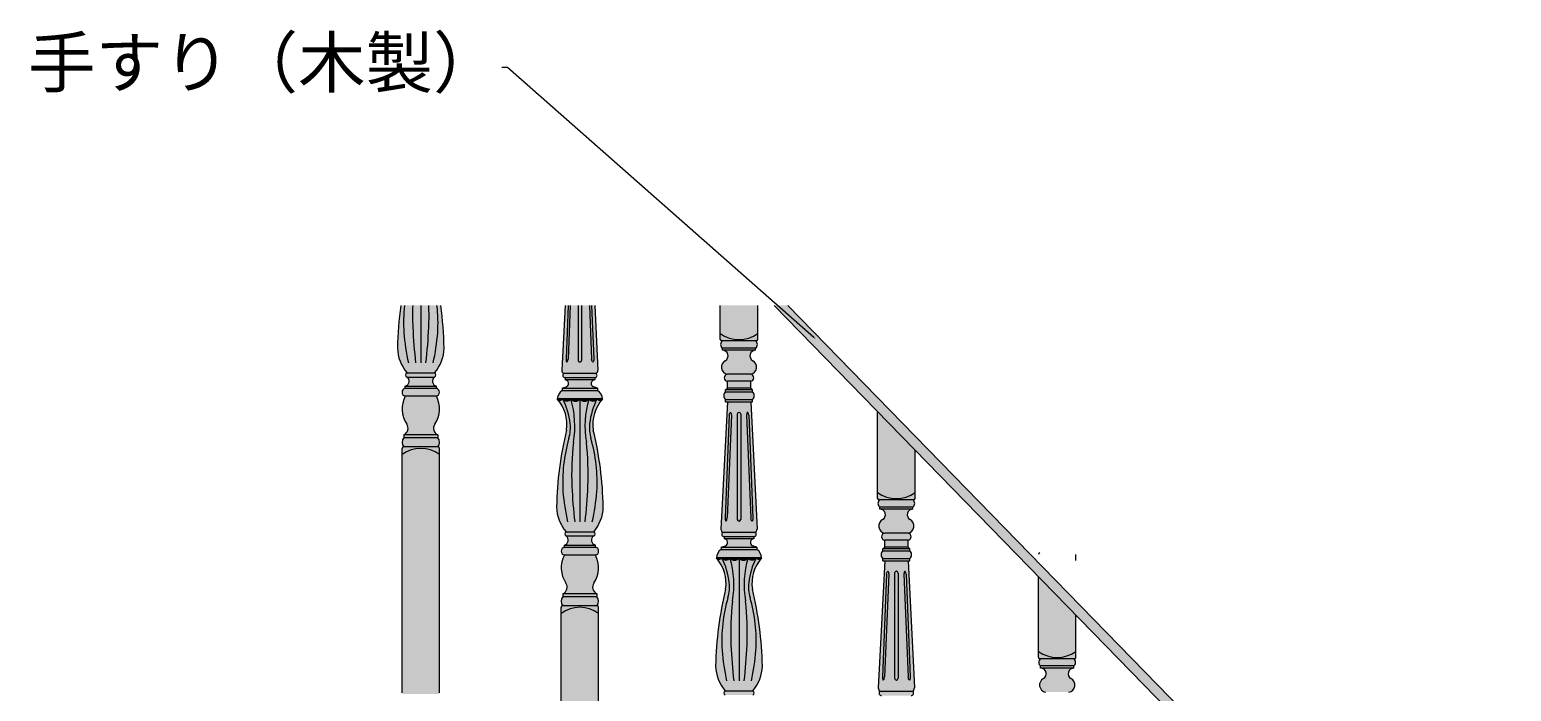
# Model space of a CAD drawing. Header units: millimetres. Extents: x -63086 to 83971, y -129912 to 13382.
# Drawn here: x 16565 to 18660, y -128108 to -127172 of the extents above; entities that cross this region are included whole.
import ezdxf
from ezdxf import colors
from ezdxf.entities.mleader import LeaderData, LeaderLine
from ezdxf.math import Vec2, Vec3

# ---------------------------------------------------------------- set-up
doc = ezdxf.new("R2010")
doc.units = ezdxf.units.MM
doc.layers.add('展開建具用', color=250, linetype='Continuous', lineweight=9)
doc.layers.add('文字', color=7, linetype='Continuous')
doc.styles.get("Standard").update_dxf_attribs({"font": 'MS Mincho.ttf'})

msp = doc.modelspace()

# ---------------------------------------------------------------- hatches: boundary and pattern name
at = {"layer": '展開建具用', "ltscale": 10, "true_color": 0xe9a353, "transparency": 33554687}
h = msp.add_hatch(color=33, dxfattribs=at)
h.dxf.hatch_style = 1
edge = h.paths.add_edge_path()
edge.add_line((17356.6338, -127562.0211), (17345.5835, -127562.0211))
edge.add_line((17345.5835, -127562.0211), (17345.5835, -127639.8123))
edge.add_arc((17343.0835, -127639.8123), 2.5, -180, 0, ccw=False)
edge.add_line((17340.5835, -127639.8123), (17340.5835, -127562.0211))
edge.add_line((17340.5835, -127562.0211), (17329.5332, -127562.0211))
edge.add_line((17329.5332, -127562.0211), (17326.4512, -127637.8379))
edge.add_ellipse((17325.0731, -127636.1193), major_axis=(0.4614, 6.1685), ratio=0.251565095, start_angle=105.9322797, end_angle=254.904398, ccw=False)
edge.add_line((17323.4543, -127637.701), (17326.5308, -127562.0211))
edge.add_line((17326.5308, -127562.0211), (17322.1661, -127562.0211))
edge.add_line((17322.1661, -127562.0211), (17317.6122, -127653.4706))
edge.add_arc((17322.6945, -127653.928), 5.1028, 174.857394, 239.2244543)
edge.add_line((17320.0835, -127658.3123), (17366.0835, -127658.3123))
edge.add_arc((17363.4725, -127653.928), 5.1028, 300.7755457, 365.142606)
edge.add_line((17368.5548, -127653.4706), (17364.0009, -127562.0211))
edge.add_line((17364.0009, -127562.0211), (17359.6362, -127562.0211))
edge.add_line((17359.6362, -127562.0211), (17362.7127, -127637.701))
edge.add_ellipse((17361.0939, -127636.1193), major_axis=(-0.4614, 6.1685), ratio=0.251565095, start_angle=105.095602, end_angle=254.0677203, ccw=False)
edge.add_line((17359.7158, -127637.8379), (17356.6338, -127562.0211))
h.paths.add_polyline_path([(17089.8572, -127562.0211, 0.030544715), (17085.0835, -127622.3123, 0.176543359), (17098.5835, -127657.3123), (17137.5835, -127657.3123, 0.176543359), (17151.0835, -127622.3123, 0.030544715), (17146.3098, -127562.0211)])
h.paths.add_polyline_path([(17594.5835, -127562.0211), (17541.5835, -127562.0211), (17541.5835, -127601.7984, 0.321280105), (17594.5835, -127601.7984)])
h = msp.add_hatch(color=33, dxfattribs=at)
h.dxf.hatch_style = 1
edge = h.paths.add_edge_path()
edge.add_line((17329.5332, -127562.0211), (17326.5308, -127562.0211))
edge.add_line((17326.5308, -127562.0211), (17323.4543, -127637.701))
edge.add_ellipse((17325.0731, -127636.1193), major_axis=(0.4614, 6.1685), ratio=0.251565095, start_angle=105.9322797, end_angle=254.904398)
edge.add_line((17326.4512, -127637.8379), (17329.5332, -127562.0211))
h.paths.add_polyline_path([(17345.5835, -127562.0211), (17340.5835, -127562.0211), (17340.5835, -127639.8123, 1), (17345.5835, -127639.8123)])
edge = h.paths.add_edge_path()
edge.add_line((17359.6362, -127562.0211), (17356.6338, -127562.0211))
edge.add_line((17356.6338, -127562.0211), (17359.7158, -127637.8379))
edge.add_ellipse((17361.0939, -127636.1193), major_axis=(-0.4614, 6.1685), ratio=0.251565095, start_angle=105.095602, end_angle=254.0677203)
edge.add_line((17362.7127, -127637.701), (17359.6362, -127562.0211))
at = {"layer": '展開建具用', "ltscale": 10, "true_color": 0xeeb97c, "transparency": 33554687}
h = msp.add_hatch(color=31, dxfattribs=at)
h.dxf.hatch_style = 1
h.paths.add_polyline_path([(17637.3561, -127562.0211), (17617.8818, -127562.0211), (18660.3327, -128632.6084), (18660.3327, -128612.6084)])
at = {"layer": '展開建具用', "ltscale": 10, "true_color": 0xe9a353, "transparency": 33554687}
h = msp.add_hatch(color=33, dxfattribs=at)
h.dxf.hatch_style = 1
h.paths.add_polyline_path([(17594.5835, -127610.3123), (17594.5835, -127601.7984, -0.321280105), (17541.5835, -127601.7984), (17541.5835, -127610.3123, 0.414213562), (17543.5835, -127612.3123), (17544.5835, -127612.3123), (17591.5835, -127612.3123), (17592.5835, -127612.3123, 0.414213562)])
h = msp.add_hatch(color=33, dxfattribs=at)
h.dxf.hatch_style = 1
h.paths.add_polyline_path([(17591.5835, -127612.3123), (17544.5835, -127612.3123, 0.498847435), (17544.5835, -127622.3123), (17591.5835, -127622.3123, 0.498847435)])
h = msp.add_hatch(color=33, dxfattribs=at)
h.dxf.hatch_style = 1
h.paths.add_polyline_path([(17587.5083, -127640.2117, -0.757752034), (17591.5835, -127625.3123), (17544.5835, -127625.3123, -0.757752034), (17548.6587, -127640.2117, 0.719765596), (17551.5835, -127659.3123), (17584.5835, -127659.3123, 0.719765596)])
h = msp.add_hatch(color=33, dxfattribs=at)
h.dxf.hatch_style = 1
h.paths.add_polyline_path([(17591.5835, -127622.3123), (17544.5835, -127622.3123), (17544.5835, -127625.3123), (17591.5835, -127625.3123)])
h = msp.add_hatch(color=33, dxfattribs=at)
h.dxf.hatch_style = 1
h.paths.add_polyline_path([(17137.5835, -127663.3123), (17098.5835, -127663.3123, -0.63293171), (17096.0835, -127676.3123), (17140.0835, -127676.3123, -0.63293171)])
h = msp.add_hatch(color=33, dxfattribs=at)
h.dxf.hatch_style = 1
h.paths.add_polyline_path([(17137.5835, -127657.3123), (17098.5835, -127657.3123, 0.666143593), (17098.5835, -127663.3123), (17137.5835, -127663.3123, 0.666143593)])
h = msp.add_hatch(color=33, dxfattribs=at)
h.dxf.hatch_style = 1
h.paths.add_polyline_path([(17364.0835, -127667.3123), (17322.0835, -127667.3123, -0.81358698), (17323.8614, -127677.2143), (17318.0835, -127679.3123), (17368.0835, -127679.3123), (17362.6359, -127677.3343, -0.842420315)])
h = msp.add_hatch(color=33, dxfattribs=at)
h.dxf.hatch_style = 1
h.paths.add_polyline_path([(17366.0835, -127658.3123), (17320.0835, -127658.3123, 0.707077339), (17322.0835, -127664.3123), (17364.0835, -127664.3123, 0.707077339)])
h = msp.add_hatch(color=33, dxfattribs=at)
h.dxf.hatch_style = 1
h.paths.add_polyline_path([(17364.0835, -127664.3123), (17322.0835, -127664.3123), (17322.0835, -127667.3123), (17364.0835, -127667.3123)])
h = msp.add_hatch(color=33, dxfattribs=at)
h.dxf.hatch_style = 1
h.paths.add_polyline_path([(17584.5835, -127659.3123), (17551.5835, -127659.3123, 0.899460269), (17551.5835, -127669.3123), (17584.5835, -127669.3123, 0.899460269)])
h = msp.add_hatch(color=33, dxfattribs=at)
h.dxf.hatch_style = 1
h.paths.add_polyline_path([(17584.5835, -127669.3123), (17551.5835, -127669.3123), (17551.5835, -127679.3123), (17584.5835, -127679.3123)])
h = msp.add_hatch(color=33, dxfattribs=at)
h.dxf.hatch_style = 1
h.paths.add_polyline_path([(17140.0835, -127679.3123), (17096.0835, -127679.3123, 0.816063986), (17096.0835, -127690.3123), (17140.0835, -127690.3123, 0.816063986)])
h = msp.add_hatch(color=33, dxfattribs=at)
h.dxf.hatch_style = 1
h.paths.add_polyline_path([(17137.8929, -127729.8998, 0.276896538), (17140.0835, -127690.3123), (17096.0835, -127690.3123, 0.276896538), (17098.2741, -127729.8998, -0.457088821), (17094.0835, -127745.3123), (17142.0835, -127745.3123, -0.457088821)])
h = msp.add_hatch(color=33, dxfattribs=at)
h.dxf.hatch_style = 1
h.paths.add_polyline_path([(17140.0835, -127676.3123), (17096.0835, -127676.3123), (17096.0835, -127679.3123), (17140.0835, -127679.3123)])
h = msp.add_hatch(color=33, dxfattribs=at)
h.dxf.hatch_style = 1
h.paths.add_polyline_path([(17368.0835, -127682.3123), (17318.0835, -127682.3123, 0.253138975), (17311.0835, -127694.3123), (17375.0835, -127694.3123, 0.253138975)])
h = msp.add_hatch(color=33, dxfattribs=at)
h.dxf.hatch_style = 1
h.paths.add_polyline_path([(17368.0835, -127679.3123), (17318.0835, -127679.3123), (17318.0835, -127682.3123), (17368.0835, -127682.3123)])
h = msp.add_hatch(color=33, dxfattribs=at)
h.dxf.hatch_style = 1
h.paths.add_polyline_path([(17587.0835, -127684.3123), (17549.0835, -127684.3123, 0.453113965), (17549.0835, -127695.3123), (17587.0835, -127695.3123, 0.453113965)])
h = msp.add_hatch(color=33, dxfattribs=at)
h.dxf.hatch_style = 1
h.paths.add_polyline_path([(17584.5835, -127679.3123), (17551.5835, -127679.3123), (17549.0835, -127681.3123), (17587.0835, -127681.3123)])
h = msp.add_hatch(color=33, dxfattribs=at)
h.dxf.hatch_style = 1
h.paths.add_polyline_path([(17587.0835, -127681.3123), (17549.0835, -127681.3123), (17549.0835, -127684.3123), (17587.0835, -127684.3123)])
h = msp.add_hatch(color=33, dxfattribs=at)
h.dxf.hatch_style = 1
h.paths.add_polyline_path([(17355.9674, -127694.3123, -0.522094305), (17343.0835, -127694.3123, -0.522094305), (17330.1996, -127694.3123, -0.554947577), (17318.9747, -127694.3123, -0.447857119), (17311.0835, -127694.3123, -0.219950707), (17324.2167, -127738.3788, 0.055596401), (17310.0835, -127847.3123, 0.176543359), (17323.5835, -127882.3123), (17362.5835, -127882.3123, 0.176543359), (17376.0835, -127847.3123, 0.055596401), (17361.9503, -127738.3788, -0.219950707), (17375.0835, -127694.3123, -0.447857119), (17367.1923, -127694.3123, -0.554947577)])
h = msp.add_hatch(color=33, dxfattribs=at)
h.dxf.hatch_style = 1
h.paths.add_polyline_path([(17318.9747, -127694.3123), (17311.0835, -127694.3123, 0.447857119)], flags=17)
h = msp.add_hatch(color=33, dxfattribs=at)
h.dxf.hatch_style = 1
h.paths.add_polyline_path([(17330.1996, -127694.3123), (17318.9747, -127694.3123, 0.554947577)], flags=17)
h = msp.add_hatch(color=33, dxfattribs=at)
h.dxf.hatch_style = 1
h.paths.add_polyline_path([(17343.0835, -127694.3123), (17330.1996, -127694.3123, 0.522094305)], flags=17)
h = msp.add_hatch(color=33, dxfattribs=at)
h.dxf.hatch_style = 1
h.paths.add_polyline_path([(17355.9674, -127694.3123), (17343.0835, -127694.3123, 0.522094305)], flags=17)
h = msp.add_hatch(color=33, dxfattribs=at)
h.dxf.hatch_style = 1
h.paths.add_polyline_path([(17367.1923, -127694.3123), (17355.9674, -127694.3123, 0.554947577)], flags=17)
h = msp.add_hatch(color=33, dxfattribs=at)
h.dxf.hatch_style = 1
h.paths.add_polyline_path([(17375.0835, -127694.3123), (17367.1923, -127694.3123, 0.447857119)], flags=17)
h = msp.add_hatch(color=33, dxfattribs=at)
h.dxf.hatch_style = 1
h.paths.add_polyline_path([(17584.5835, -127698.3123), (17551.5835, -127698.3123), (17542.6122, -127878.4706, 0.288479475), (17545.0835, -127883.3123), (17591.0835, -127883.3123, 0.288479475), (17593.5548, -127878.4706)])
h.paths.add_polyline_path([(17570.5835, -127715.8123), (17570.5835, -127864.8123, -1), (17565.5835, -127864.8123), (17565.5835, -127715.8123, -1)], flags=16)
edge = h.paths.add_edge_path(flags=16)
edge.add_ellipse((17555.4478, -127722.9898), major_axis=(0.7234, 9.623), ratio=0.19097604, start_angle=335.573, end_angle=345.4724509, ccw=False)
edge.add_ellipse((17555.4478, -127722.9898), major_axis=(0.7234, 9.623), ratio=0.19097604, start_angle=325.6735492, end_angle=335.573, ccw=False)
edge.add_ellipse((17555.4478, -127722.9898), major_axis=(0.7234, 9.623), ratio=0.19097604, start_angle=315.7740984, end_angle=325.6735492, ccw=False)
edge.add_ellipse((17555.4478, -127722.9898), major_axis=(0.7234, 9.623), ratio=0.19097604, start_angle=305.8746476, end_angle=315.7740984, ccw=False)
edge.add_line((17557.3609, -127717.4626), (17551.4512, -127862.8379))
edge.add_ellipse((17550.0731, -127861.1193), major_axis=(0.4614, 6.1685), ratio=0.251565095, start_angle=244.9729235, end_angle=254.904398, ccw=False)
edge.add_ellipse((17550.0731, -127861.1193), major_axis=(0.4614, 6.1685), ratio=0.251565095, start_angle=235.0414489, end_angle=244.9729235, ccw=False)
edge.add_ellipse((17550.0731, -127861.1193), major_axis=(0.4614, 6.1685), ratio=0.251565095, start_angle=225.1099744, end_angle=235.0414489, ccw=False)
edge.add_ellipse((17550.0731, -127861.1193), major_axis=(0.4614, 6.1685), ratio=0.251565095, start_angle=215.1784998, end_angle=225.1099744, ccw=False)
edge.add_ellipse((17550.0731, -127861.1193), major_axis=(0.4614, 6.1685), ratio=0.251565095, start_angle=205.2470253, end_angle=215.1784998, ccw=False)
edge.add_ellipse((17550.0731, -127861.1193), major_axis=(0.4614, 6.1685), ratio=0.251565095, start_angle=195.3155507, end_angle=205.2470253, ccw=False)
edge.add_line((17550.0379, -127867.0994), (17549.896, -127867.2777))
edge.add_line((17549.896, -127867.2777), (17549.7593, -127867.2715))
edge.add_ellipse((17550.0731, -127861.1193), major_axis=(0.4614, 6.1685), ratio=0.251565095, start_angle=175.4526016, end_angle=185.3840761, ccw=False)
edge.add_ellipse((17550.0731, -127861.1193), major_axis=(0.4614, 6.1685), ratio=0.251565095, start_angle=165.521127, end_angle=175.4526016)
edge.add_line((17549.4901, -127867.2592), (17549.3534, -127867.2529))
edge.add_line((17549.3534, -127867.2529), (17549.2384, -127867.0629))
edge.add_ellipse((17550.0731, -127861.1193), major_axis=(0.4614, 6.1685), ratio=0.251565095, start_angle=155.5896525, end_angle=165.521127, ccw=False)
edge.add_ellipse((17550.0731, -127861.1193), major_axis=(0.4614, 6.1685), ratio=0.251565095, start_angle=145.6581779, end_angle=155.5896525, ccw=False)
edge.add_ellipse((17550.0731, -127861.1193), major_axis=(0.4614, 6.1685), ratio=0.251565095, start_angle=135.7267034, end_angle=145.6581779, ccw=False)
edge.add_ellipse((17550.0731, -127861.1193), major_axis=(0.4614, 6.1685), ratio=0.251565095, start_angle=125.7952288, end_angle=135.7267034, ccw=False)
edge.add_ellipse((17550.0731, -127861.1193), major_axis=(0.4614, 6.1685), ratio=0.251565095, start_angle=115.8637542, end_angle=125.7952288, ccw=False)
edge.add_ellipse((17550.0731, -127861.1193), major_axis=(0.4614, 6.1685), ratio=0.251565095, start_angle=105.9322797, end_angle=115.8637542, ccw=False)
edge.add_line((17548.4543, -127862.701), (17554.364, -127717.3257))
edge.add_ellipse((17555.4478, -127722.9898), major_axis=(0.7234, 9.623), ratio=0.19097604, start_angle=404.8691558, end_angle=414.7686066, ccw=False)
edge.add_ellipse((17555.4478, -127722.9898), major_axis=(0.7234, 9.623), ratio=0.19097604, start_angle=394.969705, end_angle=404.8691558, ccw=False)
edge.add_ellipse((17555.4478, -127722.9898), major_axis=(0.7234, 9.623), ratio=0.19097604, start_angle=385.0702541, end_angle=394.969705, ccw=False)
edge.add_ellipse((17555.4478, -127722.9898), major_axis=(0.7234, 9.623), ratio=0.19097604, start_angle=375.1708033, end_angle=385.0702541, ccw=False)
edge.add_ellipse((17555.4478, -127722.9898), major_axis=(0.7234, 9.623), ratio=0.19097604, start_angle=365.2713525, end_angle=375.1708033, ccw=False)
edge.add_line((17555.9993, -127713.3949), (17556.1689, -127713.2572))
edge.add_line((17556.1689, -127713.2572), (17556.3171, -127713.4094))
edge.add_ellipse((17555.4478, -127722.9898), major_axis=(0.7234, 9.623), ratio=0.19097604, start_angle=345.4724509, end_angle=355.3719017, ccw=False)
edge = h.paths.add_edge_path(flags=16)
edge.add_ellipse((17580.7192, -127722.9898), major_axis=(-0.7234, 9.623), ratio=0.19097604, start_angle=14.5275491, end_angle=24.427, ccw=False)
edge.add_ellipse((17580.7192, -127722.9898), major_axis=(-0.7234, 9.623), ratio=0.19097604, start_angle=4.6280983, end_angle=14.5275491, ccw=False)
edge.add_line((17579.8499, -127713.4094), (17579.998, -127713.2572))
edge.add_line((17579.998, -127713.2572), (17580.1677, -127713.3949))
edge.add_ellipse((17580.7192, -127722.9898), major_axis=(-0.7234, 9.623), ratio=0.19097604, start_angle=-15.1708033, end_angle=-5.2713525, ccw=False)
edge.add_ellipse((17580.7192, -127722.9898), major_axis=(-0.7234, 9.623), ratio=0.19097604, start_angle=-25.0702541, end_angle=-15.1708033, ccw=False)
edge.add_ellipse((17580.7192, -127722.9898), major_axis=(-0.7234, 9.623), ratio=0.19097604, start_angle=-34.969705, end_angle=-25.0702541, ccw=False)
edge.add_ellipse((17580.7192, -127722.9898), major_axis=(-0.7234, 9.623), ratio=0.19097604, start_angle=-44.8691558, end_angle=-34.969705, ccw=False)
edge.add_ellipse((17580.7192, -127722.9898), major_axis=(-0.7234, 9.623), ratio=0.19097604, start_angle=-54.7686066, end_angle=-44.8691558, ccw=False)
edge.add_line((17581.803, -127717.3257), (17587.7127, -127862.701))
edge.add_ellipse((17586.0939, -127861.1193), major_axis=(-0.4614, 6.1685), ratio=0.251565095, start_angle=244.1362458, end_angle=254.0677203, ccw=False)
edge.add_ellipse((17586.0939, -127861.1193), major_axis=(-0.4614, 6.1685), ratio=0.251565095, start_angle=234.2047712, end_angle=244.1362458, ccw=False)
edge.add_ellipse((17586.0939, -127861.1193), major_axis=(-0.4614, 6.1685), ratio=0.251565095, start_angle=224.2732966, end_angle=234.2047712, ccw=False)
edge.add_ellipse((17586.0939, -127861.1193), major_axis=(-0.4614, 6.1685), ratio=0.251565095, start_angle=214.3418221, end_angle=224.2732966, ccw=False)
edge.add_ellipse((17586.0939, -127861.1193), major_axis=(-0.4614, 6.1685), ratio=0.251565095, start_angle=204.4103475, end_angle=214.3418221, ccw=False)
edge.add_ellipse((17586.0939, -127861.1193), major_axis=(-0.4614, 6.1685), ratio=0.251565095, start_angle=194.478873, end_angle=204.4103475, ccw=False)
edge.add_line((17586.9286, -127867.0629), (17586.8135, -127867.2529))
edge.add_line((17586.8135, -127867.2529), (17586.6769, -127867.2592))
edge.add_ellipse((17586.0939, -127861.1193), major_axis=(-0.4614, 6.1685), ratio=0.251565095, start_angle=174.6159239, end_angle=184.5473984, ccw=False)
edge.add_ellipse((17586.0939, -127861.1193), major_axis=(-0.4614, 6.1685), ratio=0.251565095, start_angle=164.6844493, end_angle=174.6159239)
edge.add_line((17586.4077, -127867.2715), (17586.271, -127867.2777))
edge.add_line((17586.271, -127867.2777), (17586.129, -127867.0994))
edge.add_ellipse((17586.0939, -127861.1193), major_axis=(-0.4614, 6.1685), ratio=0.251565095, start_angle=154.7529747, end_angle=164.6844493, ccw=False)
edge.add_ellipse((17586.0939, -127861.1193), major_axis=(-0.4614, 6.1685), ratio=0.251565095, start_angle=144.8215002, end_angle=154.7529747, ccw=False)
edge.add_ellipse((17586.0939, -127861.1193), major_axis=(-0.4614, 6.1685), ratio=0.251565095, start_angle=134.8900256, end_angle=144.8215002, ccw=False)
edge.add_ellipse((17586.0939, -127861.1193), major_axis=(-0.4614, 6.1685), ratio=0.251565095, start_angle=124.9585511, end_angle=134.8900256, ccw=False)
edge.add_ellipse((17586.0939, -127861.1193), major_axis=(-0.4614, 6.1685), ratio=0.251565095, start_angle=115.0270765, end_angle=124.9585511, ccw=False)
edge.add_ellipse((17586.0939, -127861.1193), major_axis=(-0.4614, 6.1685), ratio=0.251565095, start_angle=105.095602, end_angle=115.0270765, ccw=False)
edge.add_line((17584.7158, -127862.8379), (17578.8061, -127717.4626))
edge.add_ellipse((17580.7192, -127722.9898), major_axis=(-0.7234, 9.623), ratio=0.19097604, start_angle=44.2259016, end_angle=54.1253524, ccw=False)
edge.add_ellipse((17580.7192, -127722.9898), major_axis=(-0.7234, 9.623), ratio=0.19097604, start_angle=34.3264508, end_angle=44.2259016, ccw=False)
edge.add_ellipse((17580.7192, -127722.9898), major_axis=(-0.7234, 9.623), ratio=0.19097604, start_angle=24.427, end_angle=34.3264508, ccw=False)
h = msp.add_hatch(color=33, dxfattribs=at)
h.dxf.hatch_style = 1
edge = h.paths.add_edge_path()
edge.add_ellipse((17555.4478, -127722.9898), major_axis=(0.7234, 9.623), ratio=0.19097604, start_angle=305.8746476, end_angle=414.7686066)
edge.add_line((17554.364, -127717.3257), (17548.4543, -127862.701))
edge.add_ellipse((17550.0731, -127861.1193), major_axis=(0.4614, 6.1685), ratio=0.251565095, start_angle=105.9322797, end_angle=254.904398)
edge.add_line((17551.4512, -127862.8379), (17557.3609, -127717.4626))
h = msp.add_hatch(color=33, dxfattribs=at)
h.dxf.hatch_style = 1
h.paths.add_polyline_path([(17587.0835, -127695.3123), (17549.0835, -127695.3123), (17549.0835, -127698.3123), (17584.5835, -127698.3123), (17587.0835, -127698.3123)])
h = msp.add_hatch(color=33, dxfattribs=at)
h.dxf.hatch_style = 1
h.paths.add_polyline_path([(17570.5835, -127715.8123, 1), (17565.5835, -127715.8123), (17565.5835, -127864.8123, 1), (17570.5835, -127864.8123)])
h = msp.add_hatch(color=33, dxfattribs=at)
h.dxf.hatch_style = 1
edge = h.paths.add_edge_path()
edge.add_ellipse((17580.7192, -127722.9898), major_axis=(-0.7234, 9.623), ratio=0.19097604, start_angle=-54.7686066, end_angle=54.1253524)
edge.add_line((17578.8061, -127717.4626), (17584.7158, -127862.8379))
edge.add_ellipse((17586.0939, -127861.1193), major_axis=(-0.4614, 6.1685), ratio=0.251565095, start_angle=105.095602, end_angle=254.0677203)
edge.add_line((17587.7127, -127862.701), (17581.803, -127717.3257))
h = msp.add_hatch(color=33, dxfattribs=at)
h.dxf.hatch_style = 1
h.paths.add_polyline_path([(17817.0835, -127766.5994), (17764.0835, -127712.1689), (17764.0835, -127826.7984, 0.321280105), (17817.0835, -127826.7984)])
h = msp.add_hatch(color=33, dxfattribs=at)
h.dxf.hatch_style = 1
h.paths.add_polyline_path([(17142.0835, -127749.3123), (17094.0835, -127749.3123, 0.386418722), (17094.0835, -127762.3123), (17142.0835, -127762.3123, 0.386418722)])
h = msp.add_hatch(color=33, dxfattribs=at)
h.dxf.hatch_style = 1
h.paths.add_polyline_path([(17142.0835, -127745.3123), (17094.0835, -127745.3123), (17094.0835, -127749.3123), (17142.0835, -127749.3123)])
h = msp.add_hatch(color=33, dxfattribs=at)
h.dxf.hatch_style = 1
h.paths.add_polyline_path([(17144.5835, -127772.8262), (17144.5835, -127764.3123, 0.414213562), (17142.5835, -127762.3123), (17093.5835, -127762.3123, 0.414213562), (17091.5835, -127764.3123), (17091.5835, -127772.8262, -0.321280105)])
h = msp.add_hatch(color=33, dxfattribs=at)
h.dxf.hatch_style = 1
h.paths.add_polyline_path([(17144.5835, -127772.8262, 0.321280105), (17091.5835, -127772.8262), (17091.5835, -128110.3123, 0.261846689), (17092.5443, -128112.0211), (17143.6227, -128112.0211, 0.261846689), (17144.5835, -128110.3123)])
h = msp.add_hatch(color=33, dxfattribs=at)
h.dxf.hatch_style = 1
h.paths.add_polyline_path([(17817.0835, -127826.7984, -0.321280105), (17764.0835, -127826.7984), (17764.0835, -127835.3123, 0.414213562), (17766.0835, -127837.3123), (17815.0835, -127837.3123, 0.414213562), (17817.0835, -127835.3123)])
h = msp.add_hatch(color=33, dxfattribs=at)
h.dxf.hatch_style = 1
h.paths.add_polyline_path([(17814.0835, -127837.3123), (17767.0835, -127837.3123, 0.498847435), (17767.0835, -127847.3123), (17814.0835, -127847.3123, 0.498847435)])
h = msp.add_hatch(color=33, dxfattribs=at)
h.dxf.hatch_style = 1
h.paths.add_polyline_path([(17814.0835, -127850.3123), (17767.0835, -127850.3123, -0.757752034), (17771.1587, -127865.2117, 0.719765596), (17774.0835, -127884.3123), (17807.0835, -127884.3123, 0.719765596), (17810.0083, -127865.2117, -0.757752034)])
h = msp.add_hatch(color=33, dxfattribs=at)
h.dxf.hatch_style = 1
h.paths.add_polyline_path([(17814.0835, -127847.3123), (17767.0835, -127847.3123), (17767.0835, -127850.3123), (17814.0835, -127850.3123)])
h = msp.add_hatch(color=33, dxfattribs=at)
h.dxf.hatch_style = 1
h.paths.add_polyline_path([(17362.5835, -127882.3123), (17323.5835, -127882.3123, 0.666143593), (17323.5835, -127888.3123), (17362.5835, -127888.3123, 0.666143593)])
h = msp.add_hatch(color=33, dxfattribs=at)
h.dxf.hatch_style = 1
h.paths.add_polyline_path([(17362.5835, -127888.3123), (17323.5835, -127888.3123, -0.63293171), (17321.0835, -127901.3123), (17365.0835, -127901.3123, -0.63293171)])
h = msp.add_hatch(color=33, dxfattribs=at)
h.dxf.hatch_style = 1
h.paths.add_polyline_path([(17365.0835, -127901.3123), (17321.0835, -127901.3123), (17321.0835, -127904.3123), (17365.0835, -127904.3123)])
h = msp.add_hatch(color=33, dxfattribs=at)
h.dxf.hatch_style = 1
h.paths.add_polyline_path([(17589.0835, -127892.3123), (17547.0835, -127892.3123, -0.81358698), (17548.8614, -127902.2143), (17543.0835, -127904.3123), (17593.0835, -127904.3123), (17587.3056, -127902.2143, -0.81358698)])
h = msp.add_hatch(color=33, dxfattribs=at)
h.dxf.hatch_style = 1
h.paths.add_polyline_path([(17591.0835, -127883.3123), (17545.0835, -127883.3123, 0.707077339), (17547.0835, -127889.3123), (17589.0835, -127889.3123, 0.707077339)])
h = msp.add_hatch(color=33, dxfattribs=at)
h.dxf.hatch_style = 1
h.paths.add_polyline_path([(17589.0835, -127889.3123), (17547.0835, -127889.3123), (17547.0835, -127892.3123), (17589.0835, -127892.3123)])
h = msp.add_hatch(color=33, dxfattribs=at)
h.dxf.hatch_style = 1
h.paths.add_polyline_path([(17807.0835, -127884.3123), (17774.0835, -127884.3123, 0.899460269), (17774.0835, -127894.3123), (17807.0835, -127894.3123, 0.899460269)])
h = msp.add_hatch(color=33, dxfattribs=at)
h.dxf.hatch_style = 1
h.paths.add_polyline_path([(17807.0835, -127894.3123), (17774.0835, -127894.3123), (17774.0835, -127904.3123), (17807.0835, -127904.3123)])
h = msp.add_hatch(color=33, dxfattribs=at)
h.dxf.hatch_style = 1
h.paths.add_polyline_path([(17365.0835, -127904.3123), (17321.0835, -127904.3123, 0.816063986), (17321.0835, -127915.3123), (17365.0835, -127915.3123, 0.816063986)])
h = msp.add_hatch(color=33, dxfattribs=at)
h.dxf.hatch_style = 1
h.paths.add_polyline_path([(17365.0835, -127915.3123), (17321.0835, -127915.3123, 0.276485728), (17323.2411, -127954.851, -0.45877347), (17319.0835, -127970.3123), (17367.0835, -127970.3123, -0.45877347), (17362.9259, -127954.851, 0.276485728)])
h = msp.add_hatch(color=33, dxfattribs=at)
h.dxf.hatch_style = 1
h.paths.add_polyline_path([(17592.1923, -127919.3123, -0.554947577), (17580.9674, -127919.3123, -0.522094305), (17568.0835, -127919.3123, -0.522094305), (17555.1996, -127919.3123, -0.554947577), (17543.9747, -127919.3123, -0.447857119), (17536.0835, -127919.3123, -0.219950707), (17549.2167, -127963.3788, 0.055596401), (17535.0835, -128072.3123, 0.176543359), (17548.5835, -128107.3123), (17587.5835, -128107.3123, 0.176543359), (17601.0835, -128072.3123, 0.055596401), (17586.9503, -127963.3788, -0.219950707), (17600.0835, -127919.3123, -0.447857119)])
h = msp.add_hatch(color=33, dxfattribs=at)
h.dxf.hatch_style = 1
h.paths.add_polyline_path([(17593.0835, -127907.3123), (17543.0835, -127907.3123, 0.253138975), (17536.0835, -127919.3123), (17543.9747, -127919.3123), (17555.1996, -127919.3123), (17568.0835, -127919.3123), (17580.9674, -127919.3123), (17592.1923, -127919.3123), (17600.0835, -127919.3123, 0.253138975)])
h = msp.add_hatch(color=33, dxfattribs=at)
h.dxf.hatch_style = 1
h.paths.add_polyline_path([(17543.9747, -127919.3123), (17536.0835, -127919.3123, 0.447857119)], flags=17)
h = msp.add_hatch(color=33, dxfattribs=at)
h.dxf.hatch_style = 1
h.paths.add_polyline_path([(17593.0835, -127904.3123), (17543.0835, -127904.3123), (17543.0835, -127907.3123), (17593.0835, -127907.3123)])
h = msp.add_hatch(color=33, dxfattribs=at)
h.dxf.hatch_style = 1
h.paths.add_polyline_path([(17555.1996, -127919.3123), (17543.9747, -127919.3123, 0.554947577)], flags=17)
h = msp.add_hatch(color=33, dxfattribs=at)
h.dxf.hatch_style = 1
h.paths.add_polyline_path([(17568.0835, -127919.3123), (17555.1996, -127919.3123, 0.522094305)], flags=17)
h = msp.add_hatch(color=33, dxfattribs=at)
h.dxf.hatch_style = 1
h.paths.add_polyline_path([(17580.9674, -127919.3123), (17568.0835, -127919.3123, 0.522094305)], flags=17)
h = msp.add_hatch(color=33, dxfattribs=at)
h.dxf.hatch_style = 1
h.paths.add_polyline_path([(17592.1923, -127919.3123), (17580.9674, -127919.3123, 0.554947577)], flags=17)
h = msp.add_hatch(color=33, dxfattribs=at)
h.dxf.hatch_style = 1
h.paths.add_polyline_path([(17600.0835, -127919.3123), (17592.1923, -127919.3123, 0.447857119)], flags=17)
h = msp.add_hatch(color=33, dxfattribs=at)
h.dxf.hatch_style = 1
h.paths.add_polyline_path([(17807.0835, -127923.3123), (17774.0835, -127923.3123), (17765.1122, -128103.4706, 0.288479475), (17767.5835, -128108.3123), (17813.5835, -128108.3123, 0.288479475), (17816.0548, -128103.4706)])
edge = h.paths.add_edge_path(flags=16)
edge.add_ellipse((17808.5939, -128086.1193), major_axis=(-0.4614, 6.1685), ratio=0.251565095, start_angle=105.095602, end_angle=254.0677203, ccw=False)
edge.add_line((17807.2158, -128087.8379), (17801.3061, -127942.4626))
edge.add_ellipse((17803.2192, -127947.9898), major_axis=(-0.7234, 9.623), ratio=0.19097604, start_angle=-54.7686066, end_angle=54.1253524, ccw=False)
edge.add_line((17804.303, -127942.3257), (17810.2127, -128087.701))
h.paths.add_polyline_path([(17788.0835, -128089.8123), (17788.0835, -127940.8123, -1), (17793.0835, -127940.8123), (17793.0835, -128089.8123, -1)], flags=16)
edge = h.paths.add_edge_path(flags=16)
edge.add_ellipse((17772.5731, -128086.1193), major_axis=(0.4614, 6.1685), ratio=0.251565095, start_angle=105.9322797, end_angle=254.904398, ccw=False)
edge.add_line((17770.9543, -128087.701), (17776.864, -127942.3257))
edge.add_ellipse((17777.9478, -127947.9898), major_axis=(0.7234, 9.623), ratio=0.19097604, start_angle=305.8746476, end_angle=414.7686066, ccw=False)
edge.add_line((17779.8609, -127942.4626), (17773.9512, -128087.8379))
h = msp.add_hatch(color=33, dxfattribs=at)
h.dxf.hatch_style = 1
h.paths.add_polyline_path([(17809.5835, -127909.3123), (17771.5835, -127909.3123, 0.453113965), (17771.5835, -127920.3123), (17809.5835, -127920.3123, 0.453113965)])
h = msp.add_hatch(color=33, dxfattribs=at)
h.dxf.hatch_style = 1
h.paths.add_polyline_path([(17807.0835, -127904.3123), (17774.0835, -127904.3123), (17771.5835, -127906.3123), (17809.5835, -127906.3123)])
h = msp.add_hatch(color=33, dxfattribs=at)
h.dxf.hatch_style = 1
h.paths.add_polyline_path([(17809.5835, -127906.3123), (17771.5835, -127906.3123), (17771.5835, -127909.3123), (17809.5835, -127909.3123)])
h = msp.add_hatch(color=33, dxfattribs=at)
h.dxf.hatch_style = 1
h.paths.add_polyline_path([(17809.5835, -127920.3123), (17771.5835, -127920.3123), (17771.5835, -127923.3123), (17809.5835, -127923.3123)])
h = msp.add_hatch(color=33, dxfattribs=at)
h.dxf.hatch_style = 1
edge = h.paths.add_edge_path()
edge.add_ellipse((17777.9478, -127947.9898), major_axis=(0.7234, 9.623), ratio=0.19097604, start_angle=305.8746476, end_angle=414.7686066)
edge.add_line((17776.864, -127942.3257), (17770.9543, -128087.701))
edge.add_ellipse((17772.5731, -128086.1193), major_axis=(0.4614, 6.1685), ratio=0.251565095, start_angle=105.9322797, end_angle=254.904398)
edge.add_line((17773.9512, -128087.8379), (17779.8609, -127942.4626))
h = msp.add_hatch(color=33, dxfattribs=at)
h.dxf.hatch_style = 1
h.paths.add_polyline_path([(17793.0835, -127940.8123, 1), (17788.0835, -127940.8123), (17788.0835, -128089.8123, 1), (17793.0835, -128089.8123)])
h = msp.add_hatch(color=33, dxfattribs=at)
h.dxf.hatch_style = 1
edge = h.paths.add_edge_path()
edge.add_ellipse((17803.2192, -127947.9898), major_axis=(-0.7234, 9.623), ratio=0.19097604, start_angle=-54.7686066, end_angle=54.1253524)
edge.add_line((17801.3061, -127942.4626), (17807.2158, -128087.8379))
edge.add_ellipse((17808.5939, -128086.1193), major_axis=(-0.4614, 6.1685), ratio=0.251565095, start_angle=105.095602, end_angle=254.0677203)
edge.add_line((17810.2127, -128087.701), (17804.303, -127942.3257))
h = msp.add_hatch(color=33, dxfattribs=at)
h.dxf.hatch_style = 1
h.paths.add_polyline_path([(18044.5835, -128000.2397), (17991.5835, -127945.8092), (17991.5835, -128051.7984, 0.321280105), (18044.5835, -128051.7984)])
h = msp.add_hatch(color=33, dxfattribs=at)
h.dxf.hatch_style = 1
h.paths.add_polyline_path([(17367.0835, -127974.3123), (17319.0835, -127974.3123, 0.386418722), (17319.0835, -127987.3123), (17367.0835, -127987.3123, 0.386418722)])
h = msp.add_hatch(color=33, dxfattribs=at)
h.dxf.hatch_style = 1
h.paths.add_polyline_path([(17369.5835, -127997.8262), (17369.5835, -127989.3123, 0.414213562), (17367.5835, -127987.3123), (17367.0835, -127987.3123), (17319.0835, -127987.3123), (17318.5835, -127987.3123, 0.414213562), (17316.5835, -127989.3123), (17316.5835, -127997.8262, -0.321280105)])
h = msp.add_hatch(color=33, dxfattribs=at)
h.dxf.hatch_style = 1
h.paths.add_polyline_path([(17367.0835, -127970.3123), (17319.0835, -127970.3123), (17319.0835, -127974.3123), (17367.0835, -127974.3123)])
h = msp.add_hatch(color=33, dxfattribs=at)
h.dxf.hatch_style = 1
h.paths.add_polyline_path([(17369.5835, -127997.8262, 0.321280105), (17316.5835, -127997.8262), (17316.5835, -128335.3123, 0.261846689), (17317.5443, -128337.0211), (17368.6227, -128337.0211, 0.261846689), (17369.5835, -128335.3123)])
h = msp.add_hatch(color=33, dxfattribs=at)
h.dxf.hatch_style = 1
h.paths.add_polyline_path([(17991.5835, -128051.7984), (17991.5835, -128060.3123, 0.414213562), (17993.5835, -128062.3123), (18042.5835, -128062.3123, 0.414213562), (18044.5835, -128060.3123), (18044.5835, -128051.7984, -0.321280105)])
h = msp.add_hatch(color=33, dxfattribs=at)
h.dxf.hatch_style = 1
h.paths.add_polyline_path([(18041.5835, -128062.3123), (17994.5835, -128062.3123, 0.498847435), (17994.5835, -128072.3123), (18041.5835, -128072.3123, 0.498847435)])
h = msp.add_hatch(color=33, dxfattribs=at)
h.dxf.hatch_style = 1
h.paths.add_polyline_path([(18037.5083, -128090.2117, -0.757752034), (18041.5835, -128075.3123), (17994.5835, -128075.3123, -0.757752034), (17998.6587, -128090.2117, 0.719765596), (18001.5835, -128109.3123), (18034.5835, -128109.3123, 0.719765596)])
h = msp.add_hatch(color=33, dxfattribs=at)
h.dxf.hatch_style = 1
h.paths.add_polyline_path([(18041.5835, -128072.3123), (17994.5835, -128072.3123), (17994.5835, -128075.3123), (18041.5835, -128075.3123)])
h = msp.add_hatch(color=33, dxfattribs=at)
h.dxf.hatch_style = 1
h.paths.add_polyline_path([(17587.5835, -128107.3123), (17548.5835, -128107.3123, 0.666143593), (17548.5835, -128113.3123), (17587.5835, -128113.3123, 0.666143593)])
h = msp.add_hatch(color=33, dxfattribs=at)
h.dxf.hatch_style = 1
h.paths.add_polyline_path([(17813.5835, -128108.3123), (17767.5835, -128108.3123, 0.707077339), (17769.5835, -128114.3123), (17811.5835, -128114.3123, 0.707077339)])

# ---------------------------------------------------------------- linework, layer by layer
at = {"layer": '展開建具用', "ltscale": 10}
for p, q in [((17118.0835, -127562.0211), (17118.0835, -127643.4027)), ((17118.0835, -127562.0211), (17118.0835, -127643.4027)), ((17322.1661, -127562.0211), (17317.6122, -127653.4706)), ((17326.5308, -127562.0211), (17323.4543, -127637.701)), ((17329.5332, -127562.0211), (17326.4512, -127637.8379)), ((17340.5835, -127562.0211), (17340.5835, -127639.8123)), ((17345.5835, -127562.0211), (17345.5835, -127639.8123)), ((17356.6338, -127562.0211), (17359.7158, -127637.8379)), ((17359.6362, -127562.0211), (17362.7127, -127637.701)), ((17364.0009, -127562.0211), (17368.5548, -127653.4706)), ((17541.5835, -127610.3123), (17541.5835, -127562.0211)), ((17594.5835, -127610.3123), (17594.5835, -127562.0211)), ((18660.3327, -128632.6084), (17617.8818, -127562.0211)), ((18660.3327, -128612.6084), (17637.3561, -127562.0211)), ((17592.5835, -127612.3123), (17543.5835, -127612.3123)), ((17591.5835, -127622.3123), (17544.5835, -127622.3123)), ((17544.5835, -127625.3123), (17544.5835, -127622.3123)), ((17591.5835, -127625.3123), (17544.5835, -127625.3123)), ((17591.5835, -127625.3123), (17591.5835, -127622.3123)), ((17098.5835, -127657.3123), (17137.5835, -127657.3123)), ((17098.5835, -127663.3123), (17137.5835, -127663.3123)), ((17366.0835, -127658.3123), (17320.0835, -127658.3123)), ((17364.0835, -127664.3123), (17322.0835, -127664.3123)), ((17322.0835, -127664.3123), (17322.0835, -127667.3123)), ((17364.0835, -127667.3123), (17322.0835, -127667.3123)), ((17364.0835, -127664.3123), (17364.0835, -127667.3123)), ((17584.5835, -127659.3123), (17551.5835, -127659.3123)), ((17584.5835, -127669.3123), (17551.5835, -127669.3123)), ((17551.5835, -127679.3123), (17551.5835, -127669.3123)), ((17584.5835, -127679.3123), (17584.5835, -127669.3123)), ((17096.0835, -127676.3123), (17140.0835, -127676.3123)), ((17096.0835, -127679.3123), (17096.0835, -127676.3123)), ((17096.0835, -127679.3123), (17140.0835, -127679.3123)), ((17140.0835, -127690.3123), (17096.0835, -127690.3123)), ((17140.0835, -127679.3123), (17140.0835, -127676.3123)), ((17318.0835, -127679.3123), (17323.8614, -127677.2143)), ((17318.0835, -127679.3123), (17368.0835, -127679.3123)), ((17318.0835, -127679.3123), (17318.0835, -127682.3123)), ((17318.0835, -127682.3123), (17368.0835, -127682.3123)), ((17368.0835, -127679.3123), (17362.3056, -127677.2143)), ((17368.0835, -127679.3123), (17368.0835, -127682.3123)), ((17549.0835, -127681.3123), (17551.5835, -127679.3123)), ((17587.0835, -127681.3123), (17549.0835, -127681.3123)), ((17549.0835, -127684.3123), (17549.0835, -127681.3123)), ((17549.0835, -127684.3123), (17587.0835, -127684.3123)), ((17584.5835, -127679.3123), (17551.5835, -127679.3123)), ((17587.0835, -127681.3123), (17584.5835, -127679.3123)), ((17587.0835, -127684.3123), (17587.0835, -127681.3123)), ((17375.0835, -127694.3123), (17311.0835, -127694.3123)), ((17343.0835, -127694.3123), (17343.0835, -127868.4027)), ((17343.0835, -127694.3123), (17343.0835, -127868.4027)), ((17551.5835, -127698.3123), (17542.6122, -127878.4706)), ((17549.0835, -127695.3123), (17587.0835, -127695.3123)), ((17549.0835, -127698.3123), (17549.0835, -127695.3123)), ((17549.0835, -127698.3123), (17587.0835, -127698.3123)), ((17584.5835, -127698.3123), (17593.5548, -127878.4706)), ((17587.0835, -127698.3123), (17587.0835, -127695.3123)), ((17764.0835, -127835.3123), (17764.0835, -127712.1689)), ((17554.364, -127717.3257), (17548.4543, -127862.701)), ((17557.3609, -127717.4626), (17551.4512, -127862.8379)), ((17565.5835, -127715.8123), (17565.5835, -127864.8123)), ((17570.5835, -127715.8123), (17570.5835, -127864.8123)), ((17578.8061, -127717.4626), (17584.7158, -127862.8379)), ((17581.803, -127717.3257), (17587.7127, -127862.701)), ((17142.0835, -127745.3123), (17094.0835, -127745.3123)), ((17094.0835, -127745.3123), (17094.0835, -127749.3123)), ((17142.0835, -127749.3123), (17094.0835, -127749.3123)), ((17142.0835, -127745.3123), (17142.0835, -127749.3123)), ((17091.5835, -128110.3123), (17091.5835, -127764.3123)), ((17142.5835, -127762.3123), (17093.5835, -127762.3123)), ((17144.5835, -128110.3123), (17144.5835, -127764.3123)), ((17817.0835, -127835.3123), (17817.0835, -127766.5994)), ((17815.0835, -127837.3123), (17766.0835, -127837.3123)), ((17814.0835, -127847.3123), (17767.0835, -127847.3123)), ((17767.0835, -127850.3123), (17767.0835, -127847.3123)), ((17814.0835, -127850.3123), (17767.0835, -127850.3123)), ((17814.0835, -127850.3123), (17814.0835, -127847.3123)), ((17323.5835, -127882.3123), (17362.5835, -127882.3123)), ((17321.0835, -127901.3123), (17365.0835, -127901.3123)), ((17321.0835, -127904.3123), (17321.0835, -127901.3123)), ((17323.5835, -127888.3123), (17362.5835, -127888.3123)), ((17365.0835, -127904.3123), (17365.0835, -127901.3123)), ((17543.0835, -127904.3123), (17548.8614, -127902.2143)), ((17591.0835, -127883.3123), (17545.0835, -127883.3123)), ((17589.0835, -127889.3123), (17547.0835, -127889.3123)), ((17547.0835, -127889.3123), (17547.0835, -127892.3123)), ((17589.0835, -127892.3123), (17547.0835, -127892.3123)), ((17593.0835, -127904.3123), (17587.3056, -127902.2143)), ((17589.0835, -127889.3123), (17589.0835, -127892.3123)), ((17807.0835, -127884.3123), (17774.0835, -127884.3123)), ((17807.0835, -127894.3123), (17774.0835, -127894.3123)), ((17774.0835, -127904.3123), (17774.0835, -127894.3123)), ((17807.0835, -127904.3123), (17807.0835, -127894.3123)), ((17321.0835, -127904.3123), (17365.0835, -127904.3123)), ((17365.0835, -127915.3123), (17321.0835, -127915.3123)), ((17600.0835, -127919.3123), (17536.0835, -127919.3123)), ((17543.0835, -127904.3123), (17593.0835, -127904.3123)), ((17543.0835, -127904.3123), (17543.0835, -127907.3123)), ((17543.0835, -127907.3123), (17593.0835, -127907.3123)), ((17568.0835, -127919.3123), (17568.0835, -128093.4027)), ((17568.0835, -127919.3123), (17568.0835, -128093.4027)), ((17593.0835, -127904.3123), (17593.0835, -127907.3123)), ((17774.0835, -127923.3123), (17765.1122, -128103.4706)), ((17771.5835, -127906.3123), (17774.0835, -127904.3123)), ((17809.5835, -127906.3123), (17771.5835, -127906.3123)), ((17771.5835, -127909.3123), (17771.5835, -127906.3123)), ((17771.5835, -127909.3123), (17809.5835, -127909.3123)), ((17771.5835, -127920.3123), (17809.5835, -127920.3123)), ((17771.5835, -127923.3123), (17771.5835, -127920.3123)), ((17771.5835, -127923.3123), (17809.5835, -127923.3123)), ((17807.0835, -127904.3123), (17774.0835, -127904.3123)), ((17809.5835, -127906.3123), (17807.0835, -127904.3123)), ((17807.0835, -127923.3123), (17816.0548, -128103.4706)), ((17809.5835, -127909.3123), (17809.5835, -127906.3123)), ((17809.5835, -127923.3123), (17809.5835, -127920.3123)), ((18044.5835, -127922.8262), (18044.5835, -127914.3123)), ((17776.864, -127942.3257), (17770.9543, -128087.701)), ((17779.8609, -127942.4626), (17773.9512, -128087.8379)), ((17788.0835, -127940.8123), (17788.0835, -128089.8123)), ((17793.0835, -127940.8123), (17793.0835, -128089.8123)), ((17801.3061, -127942.4626), (17807.2158, -128087.8379)), ((17804.303, -127942.3257), (17810.2127, -128087.701)), ((17991.5835, -128060.3123), (17991.5835, -127945.8092)), ((17367.5835, -127987.3123), (17318.5835, -127987.3123)), ((17367.0835, -127970.3123), (17319.0835, -127970.3123)), ((17319.0835, -127970.3123), (17319.0835, -127974.3123)), ((17367.0835, -127974.3123), (17319.0835, -127974.3123)), ((17367.0835, -127970.3123), (17367.0835, -127974.3123)), ((17316.5835, -128335.3123), (17316.5835, -127989.3123)), ((17369.5835, -128335.3123), (17369.5835, -127989.3123)), ((18044.5835, -128060.3123), (18044.5835, -128000.2397)), ((18042.5835, -128062.3123), (17993.5835, -128062.3123)), ((18041.5835, -128072.3123), (17994.5835, -128072.3123)), ((17994.5835, -128075.3123), (17994.5835, -128072.3123)), ((18041.5835, -128075.3123), (17994.5835, -128075.3123)), ((18041.5835, -128075.3123), (18041.5835, -128072.3123)), ((17548.5835, -128107.3123), (17587.5835, -128107.3123)), ((17813.5835, -128108.3123), (17767.5835, -128108.3123))]:
    msp.add_line(p, q, dxfattribs=at)
for centre, radius, start, end in [((17580.4767, -127631.2018), 495.473, 171.9738183, 178.9719755), ((17319.5868, -127587.44), 225.8457, 173.5376657, 183.296105), ((17542.3585, -127576.3838), 435.9199, 178.1118742, 182.1693566), ((16693.8085, -127576.3838), 435.9199, 357.8306434, 1.8881258), ((16916.5802, -127587.44), 225.8457, 356.703895, 6.4623343), ((16655.6903, -127631.2018), 495.473, 1.0280245, 8.0261817), ((17463.4528, -127567.5088), 370.802, 185.0929023, 191.8104753), ((17864.0976, -127558.5827), 758.123, 182.5932995, 186.4237975), ((16372.0694, -127558.5827), 758.123, 353.5762025, 357.4067005), ((16772.7141, -127567.5088), 370.802, 348.1895247, 354.9070977), ((17568.0835, -127564.814), 45.4982, 234.3776427, 305.6223573), ((17543.5835, -127610.3123), 2, 180, 270), ((17592.5835, -127610.3123), 2, 270, 0), ((17139.8516, -127621.291), 54.7777, 181.0682929, 221.1163861), ((17096.3154, -127621.291), 54.7777, 318.8836139, 358.9317071), ((17548.3479, -127617.3123), 6.2587, 126.9756057, 233.0243943), ((17544.5279, -127633.3345), 8.0224, 300.9907891, 89.6032017), ((17591.6391, -127633.3345), 8.0224, 90.3967983, 239.0092109), ((17587.8191, -127617.3123), 6.2587, 306.9756057, 53.0243943), ((17343.0835, -127639.8123), 2.5, 180, 0), ((17553.3184, -127649.2724), 10.1887, 117.2158401, 260.196005), ((17582.8486, -127649.2724), 10.1887, 279.803995, 62.7841599), ((17094.2557, -127669.2204), 7.3236, 284.4524392, 53.7765067), ((17099.836, -127660.3123), 3.251, 112.6613718, 247.3386282), ((17141.9113, -127669.2204), 7.3236, 126.2234933, 255.5475608), ((17136.3309, -127660.3123), 3.251, 292.6613718, 67.3386282), ((17322.6945, -127653.928), 5.1028, 174.857394, 239.2244543), ((17322.1443, -127660.9587), 3.3541, 127.9084187, 268.9614789), ((17321.9438, -127672.448), 5.1376, 291.9163133, 88.4417258), ((17364.2232, -127672.448), 5.1376, 91.5582742, 248.0836867), ((17364.0227, -127660.9587), 3.3541, 271.0385211, 52.0915813), ((17363.4725, -127653.928), 5.1028, 300.7755457, 5.142606), ((17552.1143, -127664.3123), 5.0281, 96.0597547, 263.9402453), ((17584.0527, -127664.3123), 5.0281, 276.0597547, 83.9402453), ((17097.2092, -127684.8123), 5.614, 101.5667084, 258.4332916), ((17130.1805, -127708.2798), 38.5414, 152.2128242, 214.1217278), ((17105.9865, -127708.2798), 38.5414, 325.8782722, 27.7871758), ((17138.9578, -127684.8123), 5.614, 281.5667084, 78.4332916), ((17325.6753, -127694.7825), 14.5994, 121.3327855, 178.1543402), ((17360.4917, -127694.7825), 14.5994, 1.8456598, 58.6672145), ((17553.9065, -127689.8123), 7.3152, 131.2481119, 228.7518881), ((17582.2604, -127689.8123), 7.3152, 311.2481119, 48.7518881), ((17269.9864, -127730.5508), 54.7923, 351.786274, 41.4051725), ((17315.0291, -127690.7908), 5.2885, 221.7488777, 318.2511223), ((17324.5871, -127690.8128), 6.614, 211.9440433, 328.0559567), ((17221.297, -127742.2552), 108.8092, 6.8327164, 26.1430866), ((17336.6415, -127689.8246), 7.851, 214.86239, 325.13761), ((17205.932, -127732.44), 129.9852, 349.8098063, 17.057048), ((17349.5255, -127689.8246), 7.851, 214.86239, 325.13761), ((17480.235, -127732.44), 129.9852, 162.942952, 190.1901937), ((17361.5799, -127690.8128), 6.614, 211.9440433, 328.0559567), ((17464.87, -127742.2552), 108.8092, 153.8569134, 173.1672836), ((17416.1805, -127730.5508), 54.7923, 138.5948275, 188.213726), ((17371.1379, -127690.7908), 5.2885, 221.7488777, 318.2511223), ((17568.0835, -127715.8123), 2.5, 0, 180), ((17089.5103, -127735.7929), 10.5609, 295.6599765, 33.9184182), ((17146.6567, -127735.7929), 10.5609, 146.0815818, 244.3400235), ((17276.4132, -127735.1617), 53.2427, 343.4362069, 6.3098106), ((17409.7537, -127735.1617), 53.2427, 173.6901894, 196.5637931), ((17101.2382, -127755.8123), 9.6664, 137.7450694, 222.2549306), ((17134.9288, -127755.8123), 9.6664, 317.7450694, 42.2549306), ((17805.4767, -127856.2018), 495.473, 166.2433228, 178.9719755), ((17544.5868, -127812.44), 225.8457, 164.0400446, 183.296105), ((17767.3585, -127801.3838), 435.9199, 173.9496152, 182.1693566), ((16918.8085, -127801.3838), 435.9199, 357.8306434, 6.0503848), ((17141.5802, -127812.44), 225.8457, 356.703895, 15.9599554), ((16880.6903, -127856.2018), 495.473, 1.0280245, 13.7566772), ((17093.5835, -127764.3123), 2, 90, 180), ((17118.0835, -127809.8105), 45.4982, 54.3776427, 125.6223573), ((17142.5835, -127764.3123), 2, 0, 90), ((18089.0976, -127783.5827), 758.123, 182.5932995, 186.4237975), ((16597.0694, -127783.5827), 758.123, 353.5762025, 357.4067005), ((17688.4528, -127792.5088), 370.802, 185.0929023, 191.8104753), ((16997.7141, -127792.5088), 370.802, 348.1895247, 354.9070977), ((17790.5835, -127789.814), 45.4982, 234.3776427, 305.6223573), ((17766.0835, -127835.3123), 2, 180, 270), ((17770.8479, -127842.3123), 6.2587, 126.9756057, 233.0243943), ((17810.3191, -127842.3123), 6.2587, 306.9756057, 53.0243943), ((17815.0835, -127835.3123), 2, 270, 0), ((17364.8516, -127846.291), 54.7777, 181.0682929, 221.1163861), ((17321.3154, -127846.291), 54.7777, 318.8836139, 358.9317071), ((17767.0279, -127858.3345), 8.0224, 300.9907891, 89.6032017), ((17814.1391, -127858.3345), 8.0224, 90.3967983, 239.0092109), ((17324.836, -127885.3123), 3.251, 112.6613718, 247.3386282), ((17361.3309, -127885.3123), 3.251, 292.6613718, 67.3386282), ((17547.6945, -127878.928), 5.1028, 174.857394, 239.2244543), ((17568.0835, -127864.8123), 2.5, 180, 0), ((17588.4725, -127878.928), 5.1028, 300.7755457, 5.142606), ((17775.8184, -127874.2724), 10.1887, 117.2158401, 260.196005), ((17805.3486, -127874.2724), 10.1887, 279.803995, 62.7841599), ((17319.2557, -127894.2204), 7.3236, 284.4524392, 53.7765067), ((17366.9113, -127894.2204), 7.3236, 126.2234933, 255.5475608), ((17547.1443, -127885.9587), 3.3541, 127.9084187, 268.9614789), ((17546.9438, -127897.448), 5.1376, 291.9163133, 88.4417258), ((17589.2232, -127897.448), 5.1376, 91.5582742, 248.0836867), ((17589.0227, -127885.9587), 3.3541, 271.0385211, 52.0915813), ((17774.6143, -127889.3123), 5.0281, 96.0597547, 263.9402453), ((17806.5527, -127889.3123), 5.0281, 276.0597547, 83.9402453), ((17322.2092, -127909.8123), 5.614, 101.5667084, 258.4332916), ((17355.1805, -127933.2798), 38.5414, 152.2128242, 214.1217278), ((17330.9865, -127933.2798), 38.5414, 325.8782722, 27.7871758), ((17363.9578, -127909.8123), 5.614, 281.5667084, 78.4332916), ((17550.6753, -127919.7825), 14.5994, 121.3327855, 178.1543402), ((17494.9864, -127955.5508), 54.7923, 351.786274, 41.4051725), ((17540.0291, -127915.7908), 5.2885, 221.7488777, 318.2511223), ((17549.5871, -127915.8128), 6.614, 211.9440433, 328.0559567), ((17446.297, -127967.2552), 108.8092, 6.8327164, 26.1430866), ((17561.6415, -127914.8246), 7.851, 214.86239, 325.13761), ((17430.932, -127957.44), 129.9852, 349.8098063, 17.057048), ((17574.5255, -127914.8246), 7.851, 214.86239, 325.13761), ((17705.235, -127957.44), 129.9852, 162.942952, 190.1901937), ((17586.5799, -127915.8128), 6.614, 211.9440433, 328.0559567), ((17689.87, -127967.2552), 108.8092, 153.8569134, 173.1672836), ((17641.1805, -127955.5508), 54.7923, 138.5948275, 188.213726), ((17596.1379, -127915.7908), 5.2885, 221.7488777, 318.2511223), ((17585.4917, -127919.7825), 14.5994, 1.8456598, 58.6672145), ((17776.4065, -127914.8123), 7.3152, 131.2481119, 228.7518881), ((17804.7604, -127914.8123), 7.3152, 311.2481119, 48.7518881), ((17993.5835, -127914.3123), 2, 90, 180), ((17790.5835, -127940.8123), 2.5, 0, 180), ((17314.5103, -127960.7929), 10.5609, 295.6599765, 33.9184182), ((17371.6567, -127960.7929), 10.5609, 146.0815818, 244.3400235), ((18030.4767, -128081.2018), 495.473, 166.2433228, 178.9719755), ((17501.4132, -127960.1617), 53.2427, 343.4362069, 6.3098106), ((17634.7537, -127960.1617), 53.2427, 173.6901894, 196.5637931), ((17105.6903, -128081.2018), 495.473, 1.0280245, 13.7566772), ((17326.2382, -127980.8123), 9.6664, 137.7450694, 222.2549306), ((17318.5835, -127989.3123), 2, 90, 180), ((17359.9288, -127980.8123), 9.6664, 317.7450694, 42.2549306), ((17367.5835, -127989.3123), 2, 0, 90), ((17769.5868, -128037.44), 225.8457, 164.0400446, 183.296105), ((17992.3585, -128026.3838), 435.9199, 173.9496152, 182.1693566), ((17143.8085, -128026.3838), 435.9199, 357.8306434, 6.0503848), ((17366.5802, -128037.44), 225.8457, 356.703895, 15.9599554), ((17343.0835, -128034.8105), 45.4982, 54.3776427, 125.6223573), ((17913.4528, -128017.5088), 370.802, 185.0929023, 191.8104753), ((18314.0976, -128008.5827), 758.123, 182.5932995, 186.4237975), ((16822.0694, -128008.5827), 758.123, 353.5762025, 357.4067005), ((17222.7141, -128017.5088), 370.802, 348.1895247, 354.9070977), ((18018.0835, -128014.814), 45.4982, 234.3776427, 305.6223573), ((17993.5835, -128060.3123), 2, 180, 270), ((17998.3479, -128067.3123), 6.2587, 126.9756057, 233.0243943), ((18037.8191, -128067.3123), 6.2587, 306.9756057, 53.0243943), ((18042.5835, -128060.3123), 2, 270, 0), ((17589.8516, -128071.291), 54.7777, 181.0682929, 221.1163861), ((17546.3154, -128071.291), 54.7777, 318.8836139, 358.9317071), ((17790.5835, -128089.8123), 2.5, 180, 0), ((18003.3184, -128099.2724), 10.1887, 117.2158401, 260.196005), ((17994.5279, -128083.3345), 8.0224, 300.9907891, 89.6032017), ((18041.6391, -128083.3345), 8.0224, 90.3967983, 239.0092109), ((18032.8486, -128099.2724), 10.1887, 279.803995, 62.7841599), ((17549.836, -128110.3123), 3.251, 112.6613718, 247.3386282), ((17586.3309, -128110.3123), 3.251, 292.6613718, 67.3386282), ((17770.1945, -128103.928), 5.1028, 174.857394, 239.2244543), ((17769.6443, -128110.9587), 3.3541, 127.9084187, 268.9614789), ((17811.5227, -128110.9587), 3.3541, 271.0385211, 52.0915813), ((17810.9725, -128103.928), 5.1028, 300.7755457, 5.142606)]:
    msp.add_arc(centre, radius, start, end, dxfattribs=at)
for centre, major_axis, ratio, start_param, end_param in [((17325.0731, -127636.1193), (0.4614, 6.1685), 0.251565095, 1.848867065, 4.448921024), ((17580.7192, -127722.9898), (-0.7234, 9.623), 0.19097604, -0.955892512, 0.944665609), ((17550.0731, -127861.1193), (0.4614, 6.1685), 0.251565095, 1.848867065, 4.448921024), ((17803.2192, -127947.9898), (-0.7234, 9.623), 0.19097604, -0.955892512, 0.944665609), ((17772.5731, -128086.1193), (0.4614, 6.1685), 0.251565095, 1.848867065, 4.448921024)]:
    msp.add_ellipse(centre, major_axis=major_axis, ratio=ratio, start_param=start_param, end_param=end_param, dxfattribs=at)
at = {"layer": '展開建具用', "ltscale": 10, "extrusion": (0, 0, -1)}
for centre, major_axis, ratio, start_param, end_param in [((17361.0939, -127636.1193), (-0.4614, 6.1685), 0.251565095, 1.848867065, 4.448921024), ((17555.4478, -127722.9898), (0.7234, 9.623), 0.19097604, -0.955892512, 0.944665609), ((17586.0939, -127861.1193), (-0.4614, 6.1685), 0.251565095, 1.848867065, 4.448921024), ((17777.9478, -127947.9898), (0.7234, 9.623), 0.19097604, -0.955892512, 0.944665609), ((17808.5939, -128086.1193), (-0.4614, 6.1685), 0.251565095, 1.848867065, 4.448921024)]:
    msp.add_ellipse(centre, major_axis=major_axis, ratio=ratio, start_param=start_param, end_param=end_param, dxfattribs=at)

# ---------------------------------------------------------------- leaders
at = {"layer": '文字', "ltscale": 10}
ml = msp.add_multileader_mtext('Standard', dxfattribs=at)
ml.set_content('手すり（木製）', color=256)
ml.set_leader_properties(lineweight=0)
ml.build(insert=Vec2(0, 0))
ctx = ml.context
ctx.base_point, ctx.char_height, ctx.plane_origin = Vec3(16591.7213, -127225.0817), 70, Vec3(17559.8227, -127901.958)
ctx.text_align_type = 2
notes = []
notes.append((ctx, [(0, (1, 1, 0), (17240.9213, -127225.0817), (-1, 0), 8, [(0, [(17676.9443, -127609.8507)], 0, [])])]))
ctx.mtext.insert, ctx.mtext.width, ctx.mtext.alignment, ctx.mtext.flow_direction = Vec3(17230.9213, -127183.2817), 665.998973, 3, 5
for ctx, leaders in notes:
    for number, flags, end, landing, length, lines in leaders:
        leader = LeaderData()
        leader.index, (leader.has_last_leader_line, leader.has_dogleg_vector, leader.attachment_direction) = number, flags
        leader.last_leader_point, leader.dogleg_vector, leader.dogleg_length = Vec3(end), Vec3(landing), length
        for number, points, colour, breaks in lines:
            line = LeaderLine()
            line.index, line.vertices, line.color, line.breaks = number, Vec3.list(points), colors.encode_raw_color(colour), breaks
            leader.lines.append(line)
        ctx.leaders.append(leader)

doc.saveas('drawing.dxf')
